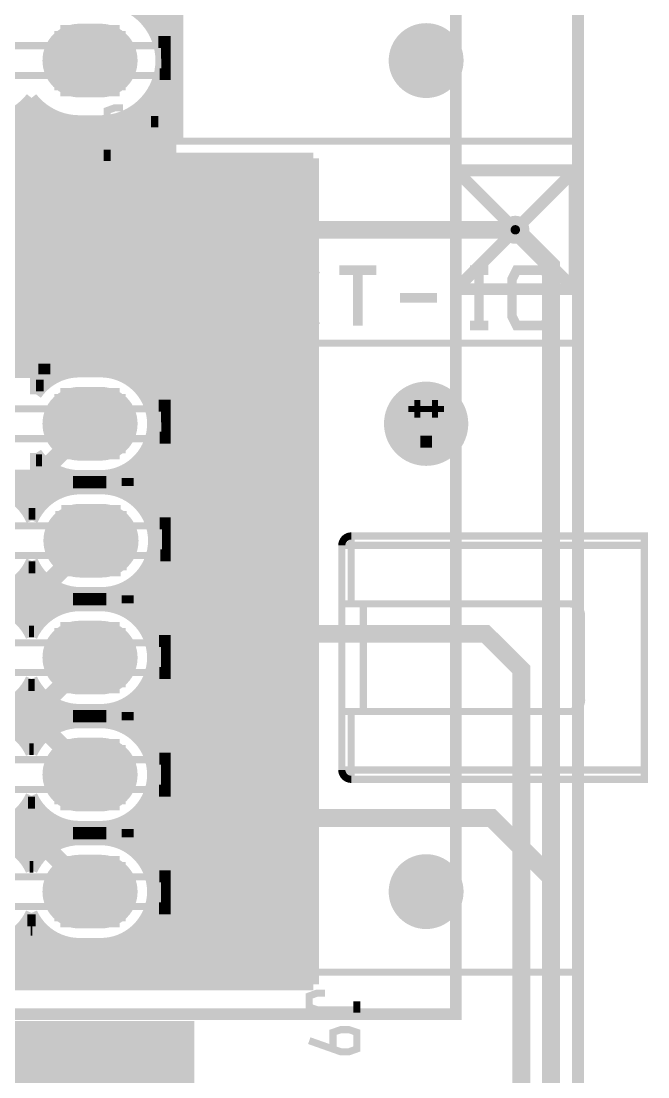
# Model space of a CAD drawing. Extents: x -11 to 221, y -93 to 178.
# Drawn here: x 171.05 to 184.44, y 118.04 to 140.6 of the extents above; entities that cross this region are included whole.
import ezdxf

# ---------------------------------------------------------------- set-up
doc = ezdxf.new("R2010")
doc.units = 0
doc.header["$MEASUREMENT"] = 0
doc.layers.get('0').update_dxf_attribs({"linetype": 'CONTINUOUS'})
for name, color, linetype in [('26-349-0_BOT', 7, 'CONTINUOUS'), ('26-349-0_DRD', 7, 'CONTINUOUS'), ('26-349-0_DRL', 2, 'CONTINUOUS'), ('26-349-0_FAB', 1, 'CONTINUOUS'), ('26-349-0_IN1', 3, 'CONTINUOUS'), ('26-349-0_IN2', 5, 'CONTINUOUS'), ('26-349-0_SMB', 10, 'CONTINUOUS'), ('26-349-0_SMT', 14, 'CONTINUOUS'), ('26-349-0_SST', 12, 'CONTINUOUS'), ('26-349-0_TOP', 11, 'CONTINUOUS'), ('THRUHOLE_NPT', 8, 'CONTINUOUS'), ('THRUHOLE_TAP', 15, 'CONTINUOUS')]:
    doc.layers.add(name, color=color, linetype=linetype)

# ---------------------------------------------------------------- blocks, each defined once
blk = doc.blocks.new('OBLONG_27')
at = {"const_width": 1.5748}
blk.add_lwpolyline([(0.2286, 0), (-0.2286, 0)], dxfattribs=at)
at = {"const_width": 0.7874}
for points in [[(-0.6223, 0, 1), (0.1651, 0, 1)], [(-0.1651, 0, 1), (0.6223, 0, 1)]]:
    blk.add_lwpolyline(points, format="xyb", close=True, dxfattribs=at)
blk = doc.blocks.new('ROUND_29')
at = {"const_width": 0.90043}
blk.add_lwpolyline([(-0.450214, 0, 1), (0.450214, 0, 1)], format="xyb", close=True, dxfattribs=at)
blk = doc.blocks.new('ROUND_30')
at = {"const_width": 0.8001}
blk.add_lwpolyline([(-0.40005, 0, 1), (0.40005, 0, 1)], format="xyb", close=True, dxfattribs=at)
blk = doc.blocks.new('ROUND_78')
at = {"const_width": 0.29972}
blk.add_lwpolyline([(-0.14986, 0, 1), (0.14986, 0, 1)], format="xyb", close=True, dxfattribs=at)
blk = doc.blocks.new('ROUND_94')
at = {"const_width": 0.59944}
blk.add_lwpolyline([(-0.29972, 0, 1), (0.29972, 0, 1)], format="xyb", close=True, dxfattribs=at)
blk = doc.blocks.new('ROUND_102')
at = {"const_width": 0.10033}
blk.add_lwpolyline([(-0.050164, 0, 1), (0.050164, 0, 1)], format="xyb", close=True, dxfattribs=at)
blk = doc.blocks.new('ROUND_88')
at = {"const_width": 0.10033}
blk.add_lwpolyline([(-0.050164, 0, 1), (0.050164, 0, 1)], format="xyb", close=True, dxfattribs=at)

msp = doc.modelspace()

# ---------------------------------------------------------------- linework, layer by layer
at = {"layer": '26-349-0_BOT', "const_width": 0.381}
for points in [[(167.005, 130.175), (167.513, 130.683), (171.2087, 130.683), (172.52442, 131.99872)], [(166.878, 121.412), (166.878, 123.317), (169.291, 125.73), (171.25442, 125.73), (172.52442, 127)]]:
    msp.add_lwpolyline(points, dxfattribs=at)
at = {"layer": '26-349-0_DRD', "const_width": 0.254}
for points in [[(182.94858, 173.44898), (182.94858, -5.99948)], [(171.88942, 140.39596), (171.88942, 139.12596)], [(173.15942, 140.39596), (171.88942, 140.39596)], [(172.52442, 140.39596), (172.52442, 139.12596)], [(173.15942, 139.12596), (173.15942, 140.39596)], [(179.705, 140.14196), (179.07, 139.50696)], [(180.34, 139.50696), (179.705, 140.14196)], [(173.15942, 139.76096), (171.88942, 139.76096)], [(179.07, 139.50696), (180.34, 139.50696)], [(171.88942, 139.12596), (173.15942, 139.12596)], [(180.34, 137.414), (180.34, 134.874)], [(182.88, 137.414), (180.34, 137.414)], [(182.88, 137.414), (180.34, 134.874)], [(182.88, 134.874), (180.34, 137.414)], [(182.88, 134.874), (182.88, 137.414)], [(180.34, 134.874), (182.88, 134.874)], [(171.88942, 132.63372), (171.88942, 131.36372)], [(173.15942, 132.63372), (171.88942, 132.63372)], [(172.52442, 132.63372), (172.52442, 131.36372)], [(173.15942, 131.36372), (173.15942, 132.63372)], [(179.451, 132.63372), (179.07, 132.25272)], [(179.959, 132.63372), (179.451, 132.63372)], [(180.34, 132.25272), (179.959, 132.63372)], [(179.451, 132.37972), (179.451, 132.25272)], [(179.578, 132.37972), (179.451, 132.37972)], [(179.578, 132.25272), (179.578, 132.37972)], [(179.832, 132.37972), (179.832, 132.25272)], [(179.959, 132.37972), (179.832, 132.37972)], [(179.959, 132.25272), (179.959, 132.37972)], [(179.07, 132.25272), (179.07, 131.74472)], [(179.451, 132.25272), (179.578, 132.25272)], [(179.832, 132.25272), (179.959, 132.25272)], [(180.34, 131.74472), (180.34, 132.25272)], [(173.15942, 131.99872), (171.88942, 131.99872)], [(179.07, 131.74472), (179.451, 131.36372)], [(179.578, 131.61772), (179.324, 131.87172)], [(180.086, 131.87172), (179.832, 131.61772)], [(179.959, 131.36372), (180.34, 131.74472)], [(179.832, 131.61772), (179.578, 131.61772)], [(171.88942, 131.36372), (173.15942, 131.36372)], [(179.451, 131.36372), (179.959, 131.36372)], [(171.90974, 130.13436), (171.90974, 128.86436)], [(173.17974, 130.13436), (171.90974, 130.13436)], [(172.54474, 130.13436), (172.54474, 128.86436)], [(173.17974, 128.86436), (173.17974, 130.13436)], [(173.17974, 129.49936), (171.90974, 129.49936)], [(171.90974, 128.86436), (173.17974, 128.86436)], [(171.88942, 127.635), (171.88942, 126.365)], [(173.15942, 127.635), (171.88942, 127.635)], [(172.52442, 127.635), (172.52442, 126.365)], [(173.15942, 126.365), (173.15942, 127.635)], [(173.15942, 127), (171.88942, 127)], [(171.88942, 126.365), (173.15942, 126.365)], [(171.88942, 125.13564), (171.88942, 123.86564)], [(173.15942, 125.13564), (171.88942, 125.13564)], [(172.52442, 125.13564), (172.52442, 123.86564)], [(173.15942, 123.86564), (173.15942, 125.13564)], [(173.15942, 124.50064), (171.88942, 124.50064)], [(171.88942, 123.86564), (173.15942, 123.86564)], [(171.88942, 122.63374), (171.88942, 121.36374)], [(173.15942, 122.63374), (171.88942, 122.63374)], [(172.52442, 122.63374), (172.52442, 121.36374)], [(173.15942, 121.36374), (173.15942, 122.63374)], [(179.705, 122.37974), (179.07, 121.74474)], [(180.34, 121.74474), (179.705, 122.37974)], [(173.15942, 121.99874), (171.88942, 121.99874)], [(179.07, 121.74474), (180.34, 121.74474)], [(171.88942, 121.36374), (173.15942, 121.36374)]]:
    msp.add_lwpolyline(points, dxfattribs=at)
at = {"layer": '26-349-0_DRL'}
for points, const_width in [([(182.94858, 173.44898), (182.94858, -5.99948)], 0.254), ([(91.186, 116.332), (162.56, 116.332), (164.211, 117.983), (174.752, 117.983)], 2.49936)]:
    msp.add_lwpolyline(points, dxfattribs=dict(at, const_width=const_width))
at = {"layer": '26-349-0_FAB', "const_width": 0.254}
for points in [[(86.36, 119.38), (180.34, 119.38), (180.34, 173.99), (86.36, 173.99), (86.36, 119.38)], [(182.94858, 173.44898), (182.94858, -5.99948)]]:
    msp.add_lwpolyline(points, dxfattribs=at)
at = {"layer": '26-349-0_IN1'}
for points, const_width in [([(177.292, 137.668), (90.678, 137.668), (90.678, 120.015)], 0.254), ([(177.292, 137.6172), (90.678, 137.6172)], 0.254), ([(171.1452, 137.668), (171.1452, 133.10362)], 0.254), ([(171.3738, 137.668), (171.3738, 132.63118)], 0.254), ([(171.6024, 137.668), (171.6024, 132.87502)], 0.254), ([(171.831, 137.668), (171.831, 133.01472)], 0.254), ([(172.0596, 137.668), (172.0596, 133.09092)], 0.254), ([(172.2882, 137.668), (172.2882, 133.11632)], 0.254), ([(172.5168, 137.668), (172.5168, 133.11632)], 0.254), ([(172.7454, 137.668), (172.7454, 133.11632)], 0.254), ([(172.974, 137.668), (172.974, 133.09346)], 0.254), ([(173.2026, 137.668), (173.2026, 133.02234)], 0.254), ([(173.4312, 137.668), (173.4312, 132.88772)], 0.254), ([(173.6598, 137.668), (173.6598, 132.6515)], 0.254), ([(173.8884, 137.668), (173.8884, 129.56032)], 0.254), ([(174.117, 137.668), (174.117, 120.015)], 0.254), ([(174.3456, 137.668), (174.3456, 120.015)], 0.254), ([(174.5742, 137.668), (174.5742, 120.015)], 0.254), ([(174.8028, 137.668), (174.8028, 120.015)], 0.254), ([(175.0314, 137.668), (175.0314, 120.015)], 0.254), ([(175.26, 137.668), (175.26, 120.015)], 0.254), ([(175.4886, 137.668), (175.4886, 120.015)], 0.254), ([(175.7172, 137.668), (175.7172, 120.015)], 0.254), ([(175.9458, 137.668), (175.9458, 120.015)], 0.254), ([(176.1744, 137.668), (176.1744, 120.015)], 0.254), ([(176.403, 137.668), (176.403, 120.015)], 0.254), ([(176.6316, 137.668), (176.6316, 120.015)], 0.254), ([(176.8602, 137.668), (176.8602, 120.015)], 0.254), ([(177.0888, 137.668), (177.0888, 120.015)], 0.254), ([(177.292, 137.668), (177.292, 120.015)], 0.254), ([(177.292, 137.3886), (90.678, 137.3886)], 0.254), ([(177.292, 137.16), (90.678, 137.16)], 0.254), ([(177.292, 136.9314), (90.678, 136.9314)], 0.254), ([(177.292, 136.7028), (90.678, 136.7028)], 0.254), ([(177.292, 136.4742), (90.678, 136.4742)], 0.254), ([(177.292, 136.2456), (90.678, 136.2456)], 0.254), ([(181.61, 136.144), (182.372, 135.382), (182.372, 44.958), (181.483, 44.069), (176.911, 44.069), (174.879, 42.037), (171.45, 42.037), (169.672, 43.815), (164.19068, 43.815), (163.73094, 44.27474)], 0.381), ([(177.292, 136.017), (90.678, 136.017)], 0.254), ([(177.292, 135.7884), (90.678, 135.7884)], 0.254), ([(177.292, 135.5598), (90.678, 135.5598)], 0.254), ([(177.292, 135.3312), (90.678, 135.3312)], 0.254), ([(177.292, 135.1026), (90.678, 135.1026)], 0.254), ([(141.605, 125.984), (141.859, 126.238), (153.543, 126.238), (162.306, 135.001), (174.625, 135.001), (175.133, 134.493), (175.133, 128.905), (176.53, 127.508), (180.975, 127.508), (181.737, 126.746), (181.737, 47.625), (180.848, 46.736)], 0.381), ([(177.292, 134.874), (90.678, 134.874)], 0.254), ([(177.292, 134.6454), (90.678, 134.6454)], 0.254), ([(177.292, 134.4168), (90.678, 134.4168)], 0.254), ([(177.292, 134.1882), (90.678, 134.1882)], 0.254), ([(177.292, 133.9596), (90.678, 133.9596)], 0.254), ([(177.292, 133.731), (90.678, 133.731)], 0.254), ([(177.292, 133.5024), (90.678, 133.5024)], 0.254), ([(177.292, 133.2738), (90.678, 133.2738)], 0.254), ([(171.37126, 133.10362), (168.67886, 133.10362)], 0.254), ([(171.37126, 133.10362), (171.37126, 132.6261)], 0.254), ([(171.89958, 133.0452), (171.37126, 133.0452)], 0.254), ([(172.75302, 133.11632), (172.29582, 133.11632)], 0.254), ([(177.292, 133.0452), (173.14672, 133.0452)], 0.254), ([(171.53382, 132.8166), (171.37126, 132.8166)], 0.254), ([(177.292, 132.8166), (173.51502, 132.8166)], 0.254), ([(177.292, 132.588), (173.70298, 132.588)], 0.254), ([(177.292, 132.3594), (173.80966, 132.3594)], 0.254), ([(177.292, 132.1308), (173.863, 132.1308)], 0.254), ([(177.292, 131.9022), (173.86554, 131.9022)], 0.254), ([(177.292, 131.6736), (173.82236, 131.6736)], 0.254), ([(177.292, 131.445), (173.7233, 131.445)], 0.254), ([(171.37126, 131.37134), (171.37126, 130.89382)], 0.254), ([(171.49826, 131.2164), (171.37126, 131.2164)], 0.254), ([(171.3738, 131.3688), (171.3738, 130.10134)], 0.254), ([(177.292, 131.2164), (173.55058, 131.2164)], 0.254), ([(173.6598, 131.34594), (173.6598, 130.18008)], 0.254), ([(171.82084, 130.9878), (171.37126, 130.9878)], 0.254), ([(171.6024, 131.12242), (171.6024, 130.36042)], 0.254), ([(171.831, 130.98272), (171.831, 130.50774)], 0.254), ([(177.292, 130.9878), (173.228, 130.9878)], 0.254), ([(173.4312, 131.10972), (173.4312, 130.4036)], 0.254), ([(177.292, 130.7592), (167.24122, 130.7592)], 0.254), ([(171.37126, 130.89382), (168.67886, 130.89382)], 0.254), ([(171.1452, 130.89382), (171.1452, 130.17246)], 0.254), ([(172.0596, 130.90652), (172.0596, 130.58648)], 0.254), ([(172.2882, 130.88112), (172.2882, 130.61696)], 0.254), ([(172.75302, 130.88112), (172.29582, 130.88112)], 0.254), ([(172.5168, 130.88112), (172.5168, 130.61696)], 0.254), ([(172.7454, 130.88112), (172.7454, 130.61696)], 0.254), ([(172.974, 130.90398), (172.974, 130.59918)], 0.254), ([(173.2026, 130.9751), (173.2026, 130.5306)], 0.254), ([(171.8818, 130.5306), (170.68546, 130.5306)], 0.254), ([(172.77334, 130.61696), (172.31614, 130.61696)], 0.254), ([(177.292, 130.5306), (173.20514, 130.5306)], 0.254), ([(171.53636, 130.302), (171.0309, 130.302)], 0.254), ([(177.292, 130.302), (173.55058, 130.302)], 0.254), ([(171.35602, 130.0734), (171.21378, 130.0734)], 0.254), ([(177.292, 130.0734), (173.73092, 130.0734)], 0.254), ([(177.292, 129.8448), (173.83506, 129.8448)], 0.254), ([(177.292, 129.6162), (173.88332, 129.6162)], 0.254), ([(173.8884, 129.4384), (173.8884, 120.015)], 0.254), ([(177.292, 129.3876), (173.88332, 129.3876)], 0.254), ([(177.292, 129.159), (173.83506, 129.159)], 0.254), ([(171.1452, 128.82626), (171.1452, 127.6731)], 0.254), ([(171.35348, 128.9304), (171.21378, 128.9304)], 0.254), ([(171.3738, 128.89738), (171.3738, 127.62992)], 0.254), ([(173.6598, 128.82118), (173.6598, 127.65278)], 0.254), ([(177.292, 128.9304), (173.73346, 128.9304)], 0.254), ([(171.53382, 128.7018), (171.03598, 128.7018)], 0.254), ([(171.6024, 128.6383), (171.6024, 127.8763)], 0.254), ([(171.831, 128.49352), (171.831, 128.016)], 0.254), ([(173.4312, 128.59766), (173.4312, 127.889)], 0.254), ([(177.292, 128.7018), (173.55312, 128.7018)], 0.254), ([(171.87418, 128.4732), (170.69308, 128.4732)], 0.254), ([(172.0596, 128.41224), (172.0596, 128.0922)], 0.254), ([(172.2882, 128.38176), (172.2882, 128.1176)], 0.254), ([(172.77334, 128.38176), (172.31614, 128.38176)], 0.254), ([(172.5168, 128.38176), (172.5168, 128.1176)], 0.254), ([(172.7454, 128.38176), (172.7454, 128.1176)], 0.254), ([(172.974, 128.39954), (172.974, 128.09474)], 0.254), ([(173.2026, 128.46812), (173.2026, 128.02362)], 0.254), ([(177.292, 128.4732), (173.21276, 128.4732)], 0.254), ([(177.292, 128.2446), (90.678, 128.2446)], 0.254), ([(172.75302, 128.1176), (172.29582, 128.1176)], 0.254), ([(171.831, 128.016), (170.71848, 128.016)], 0.254), ([(177.292, 128.016), (173.21784, 128.016)], 0.254), ([(171.50334, 127.7874), (171.04614, 127.7874)], 0.254), ([(177.292, 127.7874), (173.5455, 127.7874)], 0.254), ([(171.32808, 127.5588), (171.2214, 127.5588)], 0.254), ([(177.292, 127.5588), (173.72076, 127.5588)], 0.254), ([(177.292, 127.3302), (173.81982, 127.3302)], 0.254), ([(177.292, 127.1016), (173.86554, 127.1016)], 0.254), ([(177.292, 126.873), (173.863, 126.873)], 0.254), ([(177.292, 126.6444), (173.8122, 126.6444)], 0.254), ([(171.1452, 126.3269), (171.1452, 125.17374)], 0.254), ([(171.34332, 126.4158), (171.20616, 126.4158)], 0.254), ([(171.3738, 126.36754), (171.3738, 125.13056)], 0.254), ([(173.6598, 126.34722), (173.6598, 125.15342)], 0.254), ([(177.292, 126.4158), (173.70552, 126.4158)], 0.254), ([(171.52874, 126.1872), (171.02074, 126.1872)], 0.254), ([(171.6024, 126.1237), (171.6024, 125.37694)], 0.254), ([(173.4312, 126.111), (173.4312, 125.3871)], 0.254), ([(177.292, 126.1872), (173.5201, 126.1872)], 0.254), ([(171.88942, 125.9586), (170.66006, 125.9586)], 0.254), ([(171.831, 125.984), (171.831, 125.51664)], 0.254), ([(172.0596, 125.9078), (172.0596, 125.59284)], 0.254), ([(172.2882, 125.8824), (172.2882, 125.6157)], 0.254), ([(172.75302, 125.8824), (172.29582, 125.8824)], 0.254), ([(172.5168, 125.8824), (172.5168, 125.61824)], 0.254), ([(172.7454, 125.8824), (172.7454, 125.61824)], 0.254), ([(172.974, 125.90526), (172.974, 125.59538)], 0.254), ([(177.292, 125.9586), (173.15942, 125.9586)], 0.254), ([(173.2026, 125.97638), (173.2026, 125.52172)], 0.254), ([(177.292, 125.73), (158.23692, 125.73)], 0.254), ([(172.75302, 125.61824), (172.29582, 125.61824)], 0.254), ([(171.80052, 125.5014), (170.74896, 125.5014)], 0.254), ([(177.292, 125.5014), (173.24832, 125.5014)], 0.254), ([(171.4881, 125.2728), (171.06138, 125.2728)], 0.254), ([(177.292, 125.2728), (173.56074, 125.2728)], 0.254), ([(171.32046, 125.0442), (171.22902, 125.0442)], 0.254), ([(177.292, 125.0442), (173.72838, 125.0442)], 0.254), ([(177.292, 124.8156), (173.8249, 124.8156)], 0.254), ([(177.292, 124.587), (173.86554, 124.587)], 0.254), ([(177.292, 124.3584), (173.86046, 124.3584)], 0.254), ([(177.292, 124.1298), (173.80712, 124.1298)], 0.254), ([(171.1452, 123.825), (171.1452, 122.67184)], 0.254), ([(171.35094, 123.9012), (171.196, 123.9012)], 0.254), ([(171.3738, 123.86818), (171.3738, 122.6312)], 0.254), ([(173.6598, 123.84532), (173.6598, 122.65152)], 0.254), ([(177.292, 123.9012), (173.69536, 123.9012)], 0.254), ([(171.54398, 123.6726), (171.0055, 123.6726)], 0.254), ([(171.6024, 123.6218), (171.6024, 122.87504)], 0.254), ([(173.4312, 123.61164), (173.4312, 122.88774)], 0.254), ([(177.292, 123.6726), (173.50486, 123.6726)], 0.254), ([(171.93006, 123.444), (170.61942, 123.444)], 0.254), ([(171.831, 123.4821), (171.831, 123.01474)], 0.254), ([(172.0596, 123.4059), (172.0596, 123.09094)], 0.254), ([(172.2882, 123.38304), (172.2882, 123.11634)], 0.254), ([(172.75302, 123.38304), (172.29582, 123.38304)], 0.254), ([(172.5168, 123.38304), (172.5168, 123.11634)], 0.254), ([(172.7454, 123.38304), (172.7454, 123.11634)], 0.254), ([(172.974, 123.40336), (172.974, 123.09348)], 0.254), ([(177.292, 123.444), (173.11878, 123.444)], 0.254), ([(173.2026, 123.47702), (173.2026, 123.02236)], 0.254), ([(177.292, 123.2154), (164.71392, 123.2154)], 0.254), ([(172.75302, 123.11634), (172.29582, 123.11634)], 0.254), ([(171.77258, 122.9868), (170.7769, 122.9868)], 0.254), ([(177.292, 122.9868), (173.27626, 122.9868)], 0.254), ([(171.4754, 122.7582), (171.07408, 122.7582)], 0.254), ([(177.292, 122.7582), (173.57344, 122.7582)], 0.254), ([(171.3103, 122.5296), (171.23664, 122.5296)], 0.254), ([(177.292, 122.5296), (173.736, 122.5296)], 0.254), ([(177.292, 122.301), (173.82998, 122.301)], 0.254), ([(177.292, 122.0724), (173.86808, 122.0724)], 0.254), ([(177.292, 121.8438), (173.86046, 121.8438)], 0.254), ([(177.292, 121.6152), (173.80204, 121.6152)], 0.254), ([(171.1452, 121.32564), (171.1452, 120.015)], 0.254), ([(171.3611, 121.3866), (171.18838, 121.3866)], 0.254), ([(171.3738, 121.36882), (171.3738, 120.015)], 0.254), ([(173.6598, 121.34596), (173.6598, 120.015)], 0.254), ([(177.292, 121.3866), (173.68774, 121.3866)], 0.254), ([(171.55922, 121.158), (170.98772, 121.158)], 0.254), ([(171.6024, 121.12244), (171.6024, 120.015)], 0.254), ([(173.4312, 121.10974), (173.4312, 120.015)], 0.254), ([(177.292, 121.158), (173.48708, 121.158)], 0.254), ([(171.97324, 120.9294), (170.57624, 120.9294)], 0.254), ([(171.831, 120.98274), (171.831, 120.015)], 0.254), ([(172.0596, 120.90654), (172.0596, 120.015)], 0.254), ([(172.2882, 120.88114), (172.2882, 120.015)], 0.254), ([(172.75302, 120.88114), (172.29582, 120.88114)], 0.254), ([(172.5168, 120.88114), (172.5168, 120.015)], 0.254), ([(172.7454, 120.88114), (172.7454, 120.015)], 0.254), ([(172.974, 120.904), (172.974, 120.015)], 0.254), ([(177.292, 120.9294), (173.0756, 120.9294)], 0.254), ([(173.2026, 120.97512), (173.2026, 120.015)], 0.254), ([(177.292, 120.7008), (90.678, 120.7008)], 0.254), ([(177.292, 120.4722), (90.678, 120.4722)], 0.254), ([(177.292, 120.2436), (90.678, 120.2436)], 0.254), ([(177.292, 120.015), (90.678, 120.015)], 0.254)]:
    msp.add_lwpolyline(points, dxfattribs=dict(at, const_width=const_width))
at = {"layer": '26-349-0_IN1', "const_width": 0.254}
for points in [[(172.29582, 133.11632, 0.2485884), (171.37103, 132.62625)], [(173.87062, 131.99872, 0.4142136), (172.75302, 133.11632)], [(172.75302, 130.88112, 0.4142136), (173.87062, 131.99872)], [(171.37126, 131.37134, 0.248588), (172.29582, 130.8814)], [(171.2849, 129.93116, 0.302299), (170.25366, 130.61696)], [(172.31614, 130.61696, 0.3022991), (171.2849, 129.93116)], [(173.89094, 129.49936, 0.4142136), (172.77334, 130.61696)], [(172.77334, 128.38176, 0.4142136), (173.89094, 129.49936)], [(170.25366, 128.38176, 0.3022991), (171.2849, 129.06756)], [(171.2849, 129.06756, 0.302299), (172.31614, 128.38176)], [(171.27474, 127.45466, 0.2962038), (170.25366, 128.1176)], [(172.29582, 128.1176, 0.2962039), (171.27474, 127.45466)], [(173.87062, 127, 0.4142136), (172.75302, 128.1176)], [(172.75302, 125.8824, 0.4142136), (173.87062, 127)], [(170.25366, 125.8824, 0.2962039), (171.27474, 126.54534)], [(171.27474, 126.54534, 0.2962038), (172.29582, 125.8824)], [(171.27474, 124.95276, 0.2967686), (170.25366, 125.61824)], [(172.29582, 125.61824, 0.2967688), (171.27474, 124.95276)], [(173.87062, 124.50064, 0.4142136), (172.75302, 125.61824)], [(172.75302, 123.38304, 0.4142136), (173.87062, 124.50064)], [(170.25366, 123.38304, 0.2962039), (171.27474, 124.04598)], [(171.27474, 124.04598, 0.2962038), (172.29582, 123.38304)], [(171.27474, 122.4534, 0.2962038), (170.25366, 123.11634)], [(172.29582, 123.11634, 0.2962039), (171.27474, 122.4534)], [(173.87062, 121.99874, 0.4142136), (172.75302, 123.11634)], [(172.75302, 120.88114, 0.4142136), (173.87062, 121.99874)], [(170.25366, 120.88114, 0.2962039), (171.27474, 121.54408)], [(171.27474, 121.54408, 0.2962038), (172.29582, 120.88114)]]:
    msp.add_lwpolyline(points, format="xyb", dxfattribs=at)
at = {"layer": '26-349-0_IN2'}
for points, const_width in [([(174.244, 162.052), (174.244, 120.269)], 0.254), ([(174.0154, 141.96822), (174.0154, 140.05052)], 0.254), ([(173.7868, 141.478), (173.7868, 140.54074)], 0.254), ([(174.244, 140.6144), (173.72584, 140.6144)], 0.254), ([(174.244, 140.3858), (173.88586, 140.3858)], 0.254), ([(174.244, 140.1572), (173.98492, 140.1572)], 0.254), ([(174.244, 139.9286), (174.03826, 139.9286)], 0.254), ([(174.244, 139.7), (174.04588, 139.7)], 0.254), ([(174.244, 139.4714), (174.0154, 139.4714)], 0.254), ([(174.0154, 139.46886), (174.0154, 132.29082)], 0.254), ([(174.244, 139.2428), (173.9392, 139.2428)], 0.254), ([(171.2722, 138.95832), (171.2722, 133.28142)], 0.254), ([(173.7868, 138.97864), (173.7868, 132.7785)], 0.254), ([(174.244, 139.0142), (173.8122, 139.0142)], 0.254), ([(171.0436, 138.73226), (171.0436, 133.28142)], 0.254), ([(171.44238, 138.7856), (171.1071, 138.7856)], 0.254), ([(171.5008, 138.73734), (171.5008, 133.28142)], 0.254), ([(173.5582, 138.74496), (173.5582, 133.01472)], 0.254), ([(174.244, 138.7856), (173.60646, 138.7856)], 0.254), ([(171.81576, 138.557), (170.73372, 138.557)], 0.254), ([(171.7294, 138.5951), (171.7294, 133.16458)], 0.254), ([(171.958, 138.50874), (171.958, 133.25094)], 0.254), ([(172.1866, 138.4681), (172.1866, 133.28904)], 0.254), ([(172.75302, 138.46556), (172.29582, 138.46556)], 0.254), ([(172.4152, 138.46556), (172.4152, 133.29412)], 0.254), ([(172.6438, 138.46556), (172.6438, 133.29412)], 0.254), ([(172.8724, 138.47064), (172.8724, 133.28904)], 0.254), ([(173.101, 138.51128), (173.101, 133.24586)], 0.254), ([(174.244, 138.557), (173.23308, 138.557)], 0.254), ([(173.3296, 138.60018), (173.3296, 133.1595)], 0.254), ([(174.244, 138.3284), (103.0224, 138.3284)], 0.254), ([(174.244, 138.0998), (102.7938, 138.0998)], 0.254), ([(174.244, 137.8712), (90.805, 137.8712)], 0.254), ([(174.244, 137.6426), (90.805, 137.6426)], 0.254), ([(174.244, 137.414), (90.805, 137.414)], 0.254), ([(174.244, 137.1854), (90.805, 137.1854)], 0.254), ([(174.244, 136.9568), (90.805, 136.9568)], 0.254), ([(174.244, 136.7282), (90.805, 136.7282)], 0.254), ([(174.244, 136.4996), (90.805, 136.4996)], 0.254), ([(174.244, 136.271), (90.805, 136.271)], 0.254), ([(174.244, 136.0424), (90.805, 136.0424)], 0.254), ([(174.244, 135.8138), (90.805, 135.8138)], 0.254), ([(174.244, 135.5852), (90.805, 135.5852)], 0.254), ([(174.244, 135.3566), (90.805, 135.3566)], 0.254), ([(174.244, 135.128), (90.805, 135.128)], 0.254), ([(174.244, 134.8994), (90.805, 134.8994)], 0.254), ([(174.244, 134.6708), (90.805, 134.6708)], 0.254), ([(174.244, 134.4422), (90.805, 134.4422)], 0.254), ([(174.244, 134.2136), (90.805, 134.2136)], 0.254), ([(174.244, 133.985), (90.805, 133.985)], 0.254), ([(174.244, 133.7564), (90.805, 133.7564)], 0.254), ([(174.244, 133.5278), (90.805, 133.5278)], 0.254), ([(174.244, 133.2992), (90.805, 133.2992)], 0.254), ([(171.54906, 133.28142), (168.50106, 133.28142)], 0.254), ([(171.54906, 133.28142), (171.54906, 133.0579)], 0.254), ([(172.75302, 133.29412), (172.29582, 133.29412)], 0.254), ([(174.244, 133.0706), (173.482, 133.0706)], 0.254), ([(174.244, 132.842), (173.736, 132.842)], 0.254), ([(174.244, 132.6134), (173.89348, 132.6134)], 0.254), ([(174.244, 132.3848), (173.99, 132.3848)], 0.254), ([(174.244, 132.1562), (174.03826, 132.1562)], 0.254), ([(174.244, 131.9276), (174.04588, 131.9276)], 0.254), ([(174.244, 131.699), (174.01286, 131.699)], 0.254), ([(174.0154, 131.70916), (174.0154, 129.86512)], 0.254), ([(174.244, 131.4704), (173.93412, 131.4704)], 0.254), ([(173.7868, 131.21894), (173.7868, 130.30454)], 0.254), ([(174.244, 131.2418), (173.80204, 131.2418)], 0.254), ([(173.5582, 130.98526), (173.5582, 130.5306)], 0.254), ([(174.244, 131.0132), (173.59122, 131.0132)], 0.254), ([(174.244, 130.7846), (173.2026, 130.7846)], 0.254), ([(173.3296, 130.83794), (173.3296, 130.6703)], 0.254), ([(174.244, 130.556), (173.52264, 130.556)], 0.254), ([(174.244, 130.3274), (173.76902, 130.3274)], 0.254), ([(174.244, 130.0988), (173.92142, 130.0988)], 0.254), ([(174.244, 129.8702), (174.01286, 129.8702)], 0.254), ([(174.244, 129.6416), (174.05858, 129.6416)], 0.254), ([(174.244, 129.413), (174.06366, 129.413)], 0.254), ([(174.244, 129.1844), (174.0281, 129.1844)], 0.254), ([(174.244, 128.9558), (173.94682, 128.9558)], 0.254), ([(174.0154, 129.1336), (174.0154, 127.28956)], 0.254), ([(174.244, 128.7272), (173.8122, 128.7272)], 0.254), ([(174.244, 128.4986), (173.59376, 128.4986)], 0.254), ([(173.7868, 128.69418), (173.7868, 127.77978)], 0.254), ([(174.244, 128.27), (173.1772, 128.27)], 0.254), ([(173.3296, 128.33096), (173.3296, 128.16078)], 0.254), ([(173.5582, 128.47066), (173.5582, 128.01346)], 0.254), ([(174.244, 128.0414), (173.52264, 128.0414)], 0.254), ([(174.244, 127.8128), (173.7614, 127.8128)], 0.254), ([(174.244, 127.5842), (173.90872, 127.5842)], 0.254), ([(174.244, 127.3556), (173.99762, 127.3556)], 0.254), ([(174.244, 127.127), (174.0408, 127.127)], 0.254), ([(174.0154, 126.7079), (174.0154, 124.7902)], 0.254), ([(174.244, 126.8984), (174.04334, 126.8984)], 0.254), ([(174.244, 126.6698), (174.00524, 126.6698)], 0.254), ([(174.244, 126.4412), (173.92142, 126.4412)], 0.254), ([(174.244, 126.2126), (173.78172, 126.2126)], 0.254), ([(173.7868, 126.22022), (173.7868, 125.28042)], 0.254), ([(173.3296, 125.83922), (173.3296, 125.65888)], 0.254), ([(174.244, 125.984), (173.55566, 125.984)], 0.254), ([(173.5582, 125.984), (173.5582, 125.5141)], 0.254), ([(174.244, 125.7554), (173.11116, 125.7554)], 0.254), ([(174.244, 125.5268), (173.54296, 125.5268)], 0.254), ([(174.244, 125.2982), (173.77156, 125.2982)], 0.254), ([(174.244, 125.0696), (173.91634, 125.0696)], 0.254), ([(174.244, 124.841), (174.0027, 124.841)], 0.254), ([(174.244, 124.6124), (174.04334, 124.6124)], 0.254), ([(174.0154, 124.20854), (174.0154, 122.29084)], 0.254), ([(174.244, 124.3838), (174.04334, 124.3838)], 0.254), ([(174.244, 124.1552), (174.00016, 124.1552)], 0.254), ([(174.244, 123.9266), (173.9138, 123.9266)], 0.254), ([(181.6354, 46.2026), (181.6354, 46.6344), (182.372, 47.371), (182.372, 122.301), (181.102, 123.571), (176.403, 123.571), (173.228, 120.396), (171.196, 120.396), (170.02506, 121.56694), (170.02506, 121.99874)], 0.381), ([(174.244, 123.698), (173.76902, 123.698)], 0.254), ([(173.7868, 123.71832), (173.7868, 122.77852)], 0.254), ([(173.3296, 123.33986), (173.3296, 123.15952)], 0.254), ([(174.244, 123.4694), (173.53788, 123.4694)], 0.254), ([(173.5582, 123.48464), (173.5582, 123.01474)], 0.254), ([(174.244, 123.2408), (173.12386, 123.2408)], 0.254), ([(174.244, 123.0122), (173.56074, 123.0122)], 0.254), ([(174.244, 122.7836), (173.78426, 122.7836)], 0.254), ([(174.244, 122.555), (173.92396, 122.555)], 0.254), ([(174.244, 122.3264), (174.00524, 122.3264)], 0.254), ([(174.244, 122.0978), (174.04334, 122.0978)], 0.254), ([(174.244, 121.8692), (174.0408, 121.8692)], 0.254), ([(174.244, 121.6406), (173.99762, 121.6406)], 0.254), ([(174.0154, 121.70918), (174.0154, 120.269)], 0.254), ([(174.244, 121.412), (173.90618, 121.412)], 0.254), ([(171.28998, 121.1834), (171.2595, 121.1834)], 0.254), ([(171.2722, 121.19864), (171.2722, 120.269)], 0.254), ([(174.244, 121.1834), (173.75886, 121.1834)], 0.254), ([(173.7868, 121.21896), (173.7868, 120.269)], 0.254), ([(171.52874, 120.9548), (171.0182, 120.9548)], 0.254), ([(171.0436, 120.97258), (171.0436, 120.269)], 0.254), ([(171.5008, 120.97766), (171.5008, 120.269)], 0.254), ([(171.7294, 120.83542), (171.7294, 120.269)], 0.254), ([(173.3296, 120.83796), (173.3296, 120.269)], 0.254), ([(174.244, 120.9548), (173.51756, 120.9548)], 0.254), ([(173.5582, 120.98528), (173.5582, 120.269)], 0.254), ([(172.05706, 120.7262), (170.48988, 120.7262)], 0.254), ([(171.958, 120.74906), (171.958, 120.269)], 0.254), ([(172.1866, 120.70842), (172.1866, 120.269)], 0.254), ([(172.75302, 120.70334), (172.29582, 120.70334)], 0.254), ([(172.4152, 120.70334), (172.4152, 120.269)], 0.254), ([(172.6438, 120.70334), (172.6438, 120.269)], 0.254), ([(172.8724, 120.70842), (172.8724, 120.269)], 0.254), ([(174.244, 120.7262), (172.98924, 120.7262)], 0.254), ([(173.101, 120.7516), (173.101, 120.269)], 0.254), ([(174.244, 120.4976), (90.805, 120.4976)], 0.254), ([(174.244, 120.269), (90.805, 120.269)], 0.254)]:
    msp.add_lwpolyline(points, dxfattribs=dict(at, const_width=const_width))
at = {"layer": '26-349-0_IN2', "const_width": 0.254}
for points in [[(174.04842, 139.76096, 0.3383097), (173.09338, 141.01064)], [(172.75302, 138.46556, 0.4142136), (174.04842, 139.76096)], [(170.25366, 138.46556, 0.2308993), (171.27454, 138.96355)], [(171.27474, 138.9634, 0.2308994), (172.29582, 138.46531)], [(172.29582, 133.29412, 0.1547423), (171.54938, 133.05744)], [(174.04842, 131.99872, 0.4142136), (172.75302, 133.29412)], [(173.10354, 130.75158, 0.3360588), (174.04842, 131.99872)], [(174.06874, 129.49936, 0.3405637), (173.10354, 130.75158)], [(173.08322, 128.25222, 0.3445534), (174.05858, 129.49936)], [(174.04842, 127, 0.3327118), (173.12132, 128.25222)], [(173.09338, 125.75032, 0.3383093), (174.04842, 127)], [(174.04842, 124.50064, 0.3383097), (173.09338, 125.75032)], [(173.09338, 123.24842, 0.3384525), (174.05096, 124.50064)], [(174.04842, 121.99874, 0.3383097), (173.09338, 123.24842)], [(172.75302, 120.70334, 0.4142136), (174.04842, 121.99874)], [(170.25366, 120.70334, 0.2308993), (171.27454, 121.20133)], [(171.27474, 121.20118, 0.2308994), (172.29582, 120.70309)]]:
    msp.add_lwpolyline(points, format="xyb", dxfattribs=at)
at = {"layer": '26-349-0_SST'}
for points, const_width in [([(182.9054, 146.11096), (182.9054, 148.97862), (174.44466, 148.97862), (174.44466, 138.03884), (182.9054, 138.03884), (182.9054, 140.90904)], 0.1524), ([(174.44466, 139.44346), (170.64228, 139.44346), (169.70756, 139.44346), (169.70756, 140.07846), (170.64228, 140.07846), (174.44466, 140.07846)], 0.1524), ([(173.228, 138.75258), (173.05782, 138.75258), (172.89018, 138.69162), (172.89018, 138.4554), (173.05782, 138.39698), (173.90618, 138.39698)], 0.1524), ([(173.90618, 138.33602), (173.90618, 138.57478)], 0.1524), ([(172.89018, 137.6172), (172.89018, 137.85342)], 0.1524), ([(172.89018, 137.73658), (173.90618, 137.73658), (173.736, 137.85342)], 0.1524), ([(172.89018, 136.779), (172.89018, 137.25398), (173.56582, 136.779), (173.736, 136.779), (173.90618, 136.83742), (173.90618, 137.19302), (173.736, 137.25398)], 0.1524), ([(176.149, 134.09676), (175.35906, 134.09676), (175.35906, 135.28294), (176.149, 135.28294)], 0.2032), ([(177.34534, 134.09676), (176.75352, 135.28294)], 0.2032), ([(177.34534, 135.28294), (176.75352, 134.09676)], 0.2032), ([(178.64074, 135.28294), (177.8508, 135.28294)], 0.2032), ([(178.2445, 134.09676), (178.2445, 135.28294)], 0.2032), ([(181.03342, 135.28294), (180.63972, 135.28294)], 0.2032), ([(180.8353, 134.09676), (180.8353, 135.28294)], 0.2032), ([(181.63794, 134.09676), (181.53888, 134.29488), (181.53888, 135.08482), (181.63794, 135.28294), (182.22976, 135.28294), (182.32882, 135.08482), (182.32882, 134.29488), (182.22976, 134.09676), (181.63794, 134.09676)], 0.2032), ([(175.95088, 134.69112), (175.35906, 134.69112)], 0.2032), ([(179.93614, 134.69112), (179.1462, 134.69112)], 0.2032), ([(181.03342, 134.09676), (180.63972, 134.09676)], 0.2032), ([(182.9054, 129.60096), (182.9054, 133.72084), (174.44466, 133.72084), (174.44466, 120.27916), (182.9054, 120.27916), (182.9054, 124.39904)], 0.1524), ([(174.44466, 131.68122), (170.64228, 131.68122), (169.70756, 131.68122), (169.70756, 132.31622), (170.64228, 132.31622), (174.44466, 132.31622)], 0.1524), ([(174.44466, 129.18186), (170.64228, 129.18186), (169.70756, 129.18186), (169.70756, 129.81686), (170.64228, 129.81686), (174.44466, 129.81686)], 0.1524), ([(178.1048, 129.60096), (178.1048, 129.4003), (184.3659, 129.4003)], 0.1524), ([(178.1048, 129.60096), (184.3659, 129.60096), (184.3659, 129.4003), (184.3659, 124.5997), (184.3659, 124.39904), (178.1048, 124.39904)], 0.1524), ([(178.1048, 128.15062), (178.1048, 129.4003), (177.90414, 129.4003), (177.90414, 128.15062), (178.1048, 128.15062), (182.77586, 128.15062)], 0.1524), ([(177.90414, 125.84938), (177.90414, 128.15062)], 0.1524), ([(178.36388, 125.84938), (178.36388, 128.15062)], 0.1524), ([(182.9054, 125.88748), (182.9054, 128.11252)], 0.1524), ([(183.02478, 127.89916), (183.02478, 126.10084)], 0.1524), ([(174.44466, 126.6825), (170.64228, 126.6825), (169.70756, 126.6825), (169.70756, 127.3175), (170.64228, 127.3175), (174.44466, 127.3175)], 0.1524), ([(182.77586, 125.84938), (178.1048, 125.84938), (177.90414, 125.84938), (177.90414, 124.5997), (178.1048, 124.5997), (178.1048, 124.39904)], 0.1524), ([(178.1048, 125.84938), (178.1048, 124.5997), (184.3659, 124.5997)], 0.1524), ([(174.44466, 124.18314), (170.64228, 124.18314), (169.70756, 124.18314), (169.70756, 124.81814), (170.64228, 124.81814), (174.44466, 124.81814)], 0.1524), ([(174.44466, 121.68124), (170.64228, 121.68124), (169.70756, 121.68124), (169.70756, 122.31624), (170.64228, 122.31624), (174.44466, 122.31624)], 0.1524), ([(177.546, 119.82958), (177.37582, 119.82958), (177.20818, 119.76862), (177.20818, 119.5324), (177.37582, 119.47398), (178.22418, 119.47398)], 0.1524), ([(178.22418, 119.41302), (178.22418, 119.65178)], 0.1524), ([(177.71618, 118.63578), (177.71618, 118.99138), (177.88382, 119.0498), (178.054, 119.0498), (178.22418, 118.99138), (178.22418, 118.63578), (178.054, 118.57482), (177.88382, 118.57482), (177.20818, 118.81358)], 0.1524)]:
    msp.add_lwpolyline(points, dxfattribs=dict(at, const_width=const_width))
at = {"layer": '26-349-0_SST', "const_width": 0.1524}
for points in [[(172.52442, 140.3604, 0.2585932), (172.01609, 140.07866)], [(173.03242, 140.07846, 0.2585925), (172.52442, 140.36002)], [(172.01642, 139.44346, 0.2585925), (172.52442, 139.1619)], [(172.52442, 139.15898, 0.2591896), (173.03561, 139.44305)], [(172.52442, 132.6007, 0.2576363), (172.01509, 132.3196)], [(173.03496, 132.31622, 0.2591898), (172.52442, 132.59993)], [(172.01642, 131.68376, 0.2595539), (172.52442, 131.40101)], [(172.52442, 131.39928, 0.2601485), (173.03459, 131.68399)], [(172.52442, 130.0988, 0.2585932), (172.01609, 129.81706)], [(173.03496, 129.81686, 0.2591898), (172.52442, 130.10057)], [(178.1048, 129.60096, 0.4142136), (177.90414, 129.4003)], [(172.01642, 129.18186, 0.2585925), (172.52442, 128.9003)], [(172.52442, 128.89992, 0.2601485), (173.03459, 129.18463)], [(183.02478, 127.89916, 0.4142136), (182.77586, 128.14808)], [(172.52442, 127.59944, 0.2585932), (172.01609, 127.3177)], [(173.03496, 127.3175, 0.2591898), (172.52442, 127.60121)], [(172.01642, 126.6825, 0.2585925), (172.52442, 126.40094)], [(172.52442, 126.40056, 0.2591889), (173.03345, 126.68343)], [(182.77586, 125.84938, 0.4142136), (183.02732, 126.10084)], [(172.52442, 125.10008, 0.2585932), (172.01609, 124.81834)], [(173.03496, 124.81814, 0.2591898), (172.52442, 125.10185)], [(177.90414, 124.5997, 0.4142136), (178.1048, 124.39904)], [(172.01642, 124.18314, 0.2585925), (172.52442, 123.90158)], [(172.52442, 123.89866, 0.2591896), (173.03561, 124.18273)], [(172.52442, 122.60072, 0.2576363), (172.01509, 122.31962)], [(173.03496, 122.31624, 0.2591898), (172.52442, 122.59995)], [(172.01642, 121.68124, 0.2585925), (172.52442, 121.39968)], [(172.52442, 121.3993, 0.2601485), (173.03459, 121.68401)]]:
    msp.add_lwpolyline(points, format="xyb", dxfattribs=at)
at = {"layer": '26-349-0_TOP', "const_width": 0.381}
for points in [[(166.93896, 135.255), (166.93896, 136.45388), (167.62476, 137.16), (175.26, 137.16), (176.276, 136.144), (181.61, 136.144)], [(167.64, 128.9812), (167.6908, 128.9812), (168.402, 128.27), (171.31284, 128.27), (172.54474, 129.49936)], [(167.64, 123.9012), (167.64, 124.333), (169.037, 125.73), (171.29506, 125.73), (172.52442, 124.50064)], [(172.52442, 121.99874), (171.2087, 123.317), (169.291, 123.317), (168.4528, 122.4788), (167.64, 122.4788)]]:
    msp.add_lwpolyline(points, dxfattribs=at)

# ---------------------------------------------------------------- block references
at = {"layer": '26-349-0_BOT'}
for name, p in [('OBLONG_27', (172.52442, 139.76096)), ('ROUND_30', (179.705, 139.76096)), ('ROUND_78', (181.61, 136.144)), ('OBLONG_27', (172.52442, 131.99872)), ('ROUND_29', (179.705, 131.99872)), ('OBLONG_27', (172.54474, 129.49936)), ('OBLONG_27', (172.52442, 127)), ('OBLONG_27', (172.52442, 124.50064)), ('OBLONG_27', (172.52442, 121.99874)), ('ROUND_30', (179.705, 121.99874))]:
    msp.add_blockref(name, p, dxfattribs=at)
at = {"layer": '26-349-0_DRL'}
for name, p in [('ROUND_94', (172.52442, 139.76096)), ('ROUND_30', (179.705, 139.76096)), ('ROUND_102', (181.61, 136.144)), ('ROUND_29', (179.705, 131.99872)), ('ROUND_94', (172.52442, 131.99872)), ('ROUND_94', (172.54474, 129.49936)), ('ROUND_94', (172.52442, 127)), ('ROUND_94', (172.52442, 124.50064)), ('ROUND_30', (179.705, 121.99874)), ('ROUND_94', (172.52442, 121.99874))]:
    msp.add_blockref(name, p, dxfattribs=at)
at = {"layer": '26-349-0_IN1'}
for name, p in [('OBLONG_27', (172.52442, 139.76096)), ('ROUND_30', (179.705, 139.76096)), ('ROUND_78', (181.61, 136.144)), ('OBLONG_27', (172.52442, 131.99872)), ('ROUND_29', (179.705, 131.99872)), ('OBLONG_27', (172.54474, 129.49936)), ('OBLONG_27', (172.52442, 127)), ('OBLONG_27', (172.52442, 124.50064)), ('OBLONG_27', (172.52442, 121.99874)), ('ROUND_30', (179.705, 121.99874))]:
    msp.add_blockref(name, p, dxfattribs=at)
at = {"layer": '26-349-0_IN2'}
for name, p in [('OBLONG_27', (172.52442, 139.76096)), ('ROUND_30', (179.705, 139.76096)), ('ROUND_78', (181.61, 136.144)), ('OBLONG_27', (172.52442, 131.99872)), ('ROUND_29', (179.705, 131.99872)), ('OBLONG_27', (172.54474, 129.49936)), ('OBLONG_27', (172.52442, 127)), ('OBLONG_27', (172.52442, 124.50064)), ('OBLONG_27', (172.52442, 121.99874)), ('ROUND_30', (179.705, 121.99874))]:
    msp.add_blockref(name, p, dxfattribs=at)
at = {"layer": '26-349-0_SMB'}
for p in [(172.52442, 139.76096), (172.52442, 131.99872), (172.54474, 129.49936), (172.52442, 127), (172.52442, 124.50064), (172.52442, 121.99874)]:
    msp.add_blockref('OBLONG_27', p, dxfattribs=at)
at = {"layer": '26-349-0_SMT'}
for p in [(172.52442, 139.76096), (172.52442, 131.99872), (172.54474, 129.49936), (172.52442, 127), (172.52442, 124.50064), (172.52442, 121.99874)]:
    msp.add_blockref('OBLONG_27', p, dxfattribs=at)
at = {"layer": '26-349-0_TOP'}
for name, p in [('OBLONG_27', (172.52442, 139.76096)), ('ROUND_30', (179.705, 139.76096)), ('ROUND_78', (181.61, 136.144)), ('OBLONG_27', (172.52442, 131.99872)), ('ROUND_29', (179.705, 131.99872)), ('OBLONG_27', (172.54474, 129.49936)), ('OBLONG_27', (172.52442, 127)), ('OBLONG_27', (172.52442, 124.50064)), ('OBLONG_27', (172.52442, 121.99874)), ('ROUND_30', (179.705, 121.99874))]:
    msp.add_blockref(name, p, dxfattribs=at)
at = {"layer": 'THRUHOLE_NPT'}
for name, p in [('ROUND_30', (179.705, 139.76096)), ('ROUND_29', (179.705, 131.99872)), ('ROUND_30', (179.705, 121.99874))]:
    msp.add_blockref(name, p, dxfattribs=at)
at = {"layer": 'THRUHOLE_TAP'}
for name, p in [('ROUND_94', (172.52442, 139.76096)), ('ROUND_88', (181.61, 136.144)), ('ROUND_94', (172.52442, 131.99872)), ('ROUND_94', (172.54474, 129.49936)), ('ROUND_94', (172.52442, 127)), ('ROUND_94', (172.52442, 124.50064)), ('ROUND_94', (172.52442, 121.99874))]:
    msp.add_blockref(name, p, dxfattribs=at)

doc.saveas('drawing.dxf')
